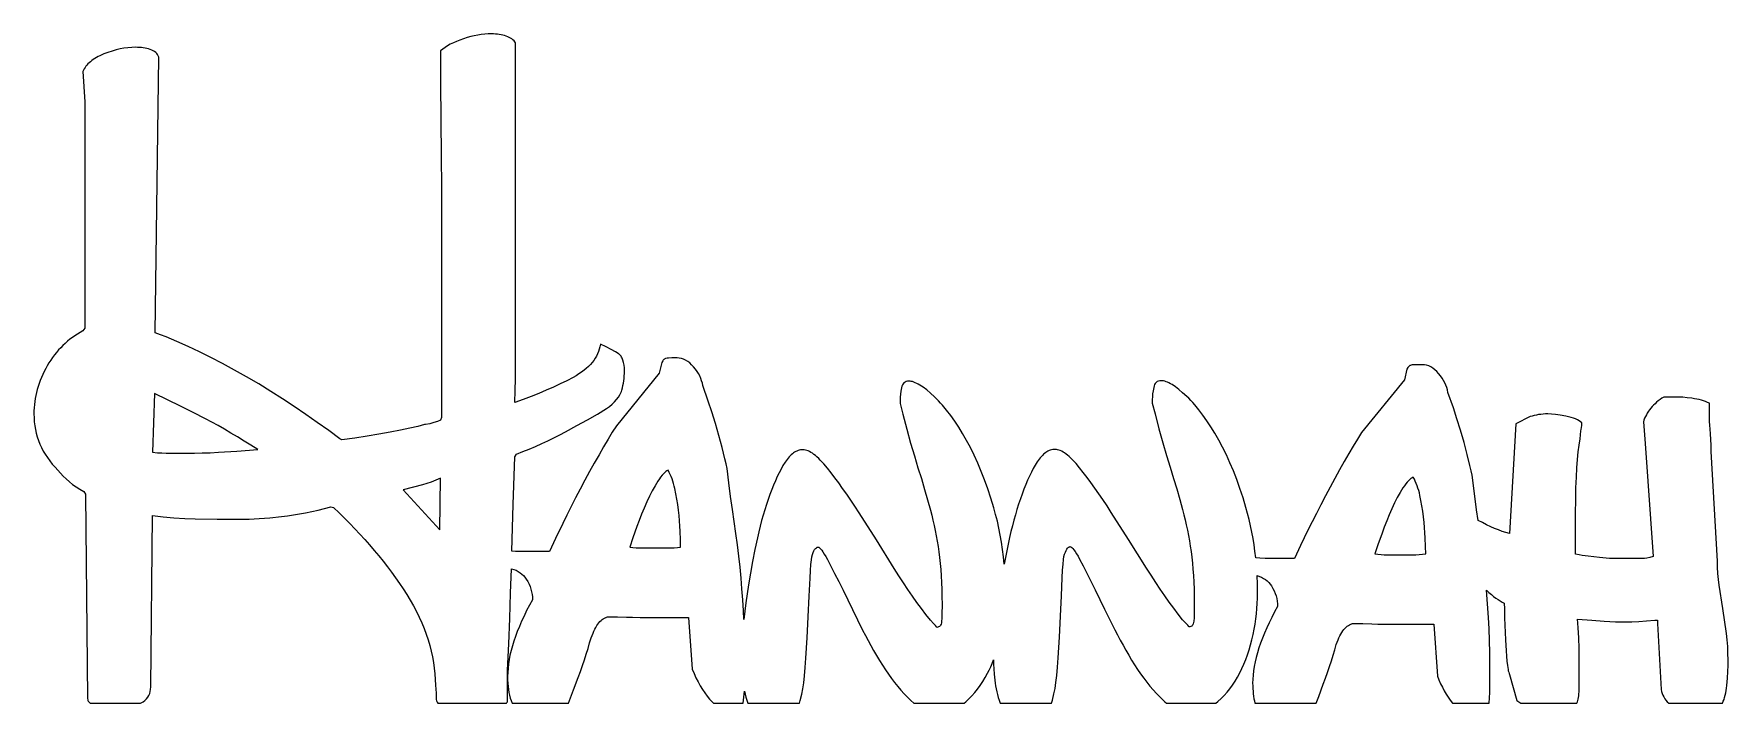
# Model space of a CAD drawing. Extents: x 22 to 202, y 25 to 96.
import ezdxf

# ---------------------------------------------------------------- set-up
doc = ezdxf.new("R2010")
doc.units = 0
doc.layers.add('CAMADA_1', color=18, linetype='CONTINUOUS')

msp = doc.modelspace()

# ---------------------------------------------------------------- linework, layer by layer
at = {"layer": 'CAMADA_1'}
for points in [[(28.26, 25.04), (33.6, 25.04), (33.74, 25.11), (33.87, 25.19), (34.06, 25.33), (34.23, 25.49), (34.36, 25.66), (34.48, 25.84), (34.57, 26.05), (34.63, 26.27), (34.67, 26.5), (34.68, 26.75), (34.87, 44.93), (36, 44.8), (37.14, 44.71), (38.28, 44.64), (39.41, 44.6), (41.73, 44.56), (44.14, 44.55), (44.63, 44.56), (45.13, 44.57), (45.65, 44.59), (46.19, 44.62), (47.33, 44.71), (48.55, 44.84), (49.18, 44.91), (49.82, 45.01), (50.46, 45.11), (51.11, 45.24), (51.78, 45.38), (52.44, 45.53), (53.12, 45.69), (53.8, 45.88), (54.08, 45.78), (54.67, 45.22), (55.24, 44.66), (55.8, 44.1), (56.34, 43.54), (56.88, 42.97), (57.39, 42.4), (57.9, 41.83), (58.39, 41.25), (58.87, 40.67), (59.34, 40.09), (59.79, 39.51), (60.23, 38.92), (60.65, 38.33), (61.06, 37.74), (61.46, 37.15), (61.85, 36.55), (62.21, 35.95), (62.56, 35.36), (62.88, 34.76), (63.17, 34.16), (63.44, 33.56), (63.69, 32.96), (63.92, 32.36), (64.12, 31.76), (64.3, 31.16), (64.45, 30.56), (64.58, 29.96), (64.69, 29.35), (64.77, 28.75), (64.83, 28.15), (64.86, 27.55), (64.88, 26.94), (64.95, 26.08), (64.97, 25.78), (64.97, 25.57), (64.98, 25.41), (65.02, 25.28), (65.08, 25.15), (65.16, 25.05), (65.17, 25.04), (72.42, 25.04), (72.47, 25.09), (72.51, 25.13), (72.54, 25.18), (72.54, 25.24), (72.54, 28.55), (72.67, 31.32), (72.78, 34.03), (72.87, 36.69), (72.95, 39.3), (73.21, 39.22), (73.45, 39.13), (73.67, 39.01), (73.88, 38.88), (74.06, 38.73), (74.24, 38.57), (74.39, 38.39), (74.53, 38.19), (74.69, 37.93), (74.82, 37.66), (74.94, 37.4), (75.03, 37.13), (75.1, 36.85), (75.15, 36.57), (75.19, 36.3), (75.2, 36.01), (74.87, 35.43), (74.57, 34.85), (74.29, 34.28), (74.04, 33.73), (73.8, 33.18), (73.58, 32.65), (73.38, 32.12), (73.21, 31.61), (73.05, 31.11), (72.92, 30.61), (72.8, 30.13), (72.71, 29.66), (72.64, 29.2), (72.59, 28.74), (72.56, 28.3), (72.55, 27.87), (72.55, 27.5), (72.57, 27.14), (72.6, 26.8), (72.64, 26.48), (72.69, 26.16), (72.76, 25.87), (72.83, 25.58), (72.92, 25.32), (73.03, 25.04), (79.02, 25.04), (79.55, 26.45), (80.05, 27.76), (80.28, 28.39), (80.5, 29.02), (80.7, 29.64), (80.9, 30.24), (81.08, 30.84), (81.25, 31.42), (81.43, 31.97), (81.52, 32.22), (81.61, 32.46), (81.71, 32.68), (81.8, 32.89), (81.91, 33.08), (82.01, 33.26), (82.12, 33.42), (82.23, 33.56), (82.34, 33.69), (82.46, 33.81), (82.58, 33.91), (82.7, 33.99), (82.83, 34.06), (82.96, 34.12), (82.99, 34.14), (83.03, 34.16), (83.15, 34.19), (83.31, 34.21), (83.53, 34.21), (84.22, 34.2), (85.18, 34.17), (85.81, 34.15), (86.61, 34.13), (88.73, 34.12), (91.76, 34.12), (92.14, 28.63), (92.33, 28.17), (92.54, 27.72), (92.76, 27.3), (92.98, 26.89), (93.22, 26.5), (93.46, 26.14), (93.72, 25.79), (93.99, 25.46), (94.18, 25.24), (94.38, 25.04), (97.55, 25.04), (97.59, 25.35), (97.63, 25.66), (97.66, 25.98), (97.68, 26.31), (97.75, 25.99), (97.84, 25.67), (97.93, 25.35), (98.04, 25.04), (103.52, 25.04), (103.6, 25.32), (103.76, 26), (103.88, 26.55), (103.97, 27.18), (104.06, 27.93), (104.14, 28.81), (104.21, 29.81), (104.34, 31.98), (104.45, 34.21), (104.54, 36.37), (104.64, 38.29), (104.68, 39.1), (104.73, 39.75), (104.78, 40.24), (104.83, 40.56), (104.9, 40.8), (104.97, 41.01), (105.05, 41.19), (105.13, 41.34), (105.22, 41.45), (105.31, 41.53), (105.35, 41.56), (105.4, 41.58), (105.44, 41.59), (105.49, 41.6), (105.53, 41.59), (105.57, 41.58), (105.66, 41.52), (105.76, 41.41), (105.88, 41.27), (106.01, 41.08), (106.15, 40.85), (106.31, 40.58), (106.48, 40.27), (106.85, 39.57), (107.25, 38.79), (107.68, 37.94), (108.14, 37.01), (109.13, 34.98), (110.22, 32.79), (110.51, 32.23), (110.8, 31.68), (111.09, 31.14), (111.39, 30.61), (111.7, 30.08), (112.01, 29.57), (112.32, 29.07), (112.64, 28.58), (112.96, 28.11), (113.28, 27.65), (113.61, 27.21), (113.95, 26.8), (114.29, 26.4), (114.63, 26.02), (114.98, 25.66), (115.33, 25.32), (115.64, 25.04), (120.99, 25.04), (121.16, 25.17), (121.49, 25.48), (121.82, 25.81), (122.13, 26.15), (122.42, 26.52), (122.7, 26.91), (122.97, 27.32), (123.23, 27.75), (123.47, 28.2), (123.65, 28.55), (123.81, 28.9), (123.97, 29.26), (124.11, 29.63), (124.11, 29.62), (124.12, 29.16), (124.15, 28.66), (124.19, 28.1), (124.26, 27.49), (124.29, 27.17), (124.34, 26.86), (124.4, 26.55), (124.47, 26.24), (124.54, 25.94), (124.62, 25.64), (124.72, 25.34), (124.82, 25.04), (130.27, 25.04), (130.36, 25.36), (130.53, 26.04), (130.64, 26.59), (130.74, 27.22), (130.82, 27.97), (130.9, 28.85), (130.98, 29.85), (131.11, 32.02), (131.21, 34.25), (131.31, 36.41), (131.4, 38.33), (131.45, 39.14), (131.5, 39.79), (131.54, 40.28), (131.59, 40.6), (131.66, 40.84), (131.74, 41.05), (131.82, 41.23), (131.9, 41.38), (131.98, 41.49), (132.07, 41.57), (132.12, 41.6), (132.16, 41.62), (132.21, 41.63), (132.25, 41.64), (132.29, 41.63), (132.33, 41.62), (132.42, 41.56), (132.53, 41.45), (132.64, 41.31), (132.78, 41.12), (132.92, 40.89), (133.08, 40.62), (133.25, 40.31), (133.62, 39.61), (134.02, 38.83), (134.45, 37.98), (134.9, 37.05), (135.9, 35.02), (136.99, 32.83), (137.27, 32.27), (137.56, 31.72), (137.86, 31.18), (138.16, 30.65), (138.46, 30.12), (138.77, 29.61), (139.08, 29.11), (139.4, 28.62), (139.72, 28.15), (140.05, 27.69), (140.38, 27.25), (140.71, 26.84), (141.05, 26.44), (141.4, 26.06), (141.75, 25.7), (142.1, 25.36), (142.28, 25.19), (142.46, 25.04), (147.71, 25.04), (147.92, 25.21), (148.26, 25.52), (148.58, 25.85), (148.89, 26.19), (149.19, 26.56), (149.47, 26.95), (149.74, 27.36), (150, 27.79), (150.24, 28.24), (150.47, 28.71), (150.68, 29.19), (150.88, 29.68), (151.07, 30.18), (151.24, 30.7), (151.39, 31.23), (151.53, 31.76), (151.66, 32.31), (151.77, 32.87), (151.87, 33.42), (151.95, 33.98), (152.02, 34.53), (152.07, 35.08), (152.1, 35.62), (152.13, 36.17), (152.13, 36.72), (152.12, 37.65), (152.09, 38.57), (152.33, 38.48), (152.56, 38.39), (152.77, 38.27), (152.97, 38.14), (153.15, 38), (153.32, 37.84), (153.47, 37.66), (153.6, 37.47), (153.76, 37.21), (153.89, 36.94), (154, 36.68), (154.1, 36.41), (154.17, 36.13), (154.22, 35.86), (154.25, 35.58), (154.26, 35.29), (153.94, 34.71), (153.64, 34.13), (153.36, 33.56), (153.1, 33.01), (152.87, 32.46), (152.65, 31.93), (152.45, 31.41), (152.27, 30.89), (152.12, 30.39), (151.99, 29.89), (151.87, 29.41), (151.78, 28.94), (151.71, 28.48), (151.65, 28.02), (151.62, 27.58), (151.61, 27.15), (151.62, 26.86), (151.63, 26.57), (151.65, 26.29), (151.67, 26.02), (151.71, 25.76), (151.75, 25.51), (151.8, 25.27), (151.85, 25.04), (158.36, 25.04), (158.62, 25.73), (159.11, 27.04), (159.35, 27.67), (159.56, 28.3), (159.77, 28.92), (159.97, 29.52), (160.15, 30.12), (160.32, 30.7), (160.49, 31.25), (160.58, 31.5), (160.68, 31.74), (160.77, 31.96), (160.87, 32.17), (160.97, 32.36), (161.08, 32.54), (161.19, 32.7), (161.3, 32.84), (161.41, 32.97), (161.53, 33.09), (161.65, 33.19), (161.77, 33.27), (161.9, 33.34), (162.03, 33.4), (162.05, 33.42), (162.1, 33.44), (162.21, 33.47), (162.38, 33.49), (162.59, 33.49), (163.29, 33.48), (164.25, 33.45), (164.88, 33.43), (165.68, 33.41), (167.8, 33.4), (170.83, 33.4), (171.21, 27.91), (171.38, 27.5), (171.56, 27.1), (171.75, 26.72), (171.94, 26.36), (172.15, 26), (172.36, 25.67), (172.58, 25.35), (172.81, 25.04), (176.71, 25.04), (176.75, 25.59), (176.77, 26.18), (176.78, 26.95), (176.79, 29.05), (176.78, 30.39), (176.76, 31.68), (176.71, 32.92), (176.65, 34.11), (176.55, 35.56), (176.43, 37.01), (176.69, 36.77), (176.94, 36.56), (177.18, 36.36), (177.42, 36.18), (177.65, 36.02), (177.87, 35.88), (178.09, 35.76), (178.31, 35.65), (178.32, 35.03), (178.35, 34.09), (178.45, 31.77), (178.51, 30.59), (178.55, 30.03), (178.59, 29.5), (178.64, 29.02), (178.71, 28.62), (178.74, 28.46), (178.78, 28.31), (178.83, 28.19), (178.87, 28.08), (179.63, 25.33), (179.85, 25.18), (180.06, 25.04), (186.01, 25.04), (186.07, 25.16), (186.12, 25.3), (186.16, 25.46), (186.2, 25.63), (186.22, 25.82), (186.24, 26.02), (186.25, 26.24), (186.26, 26.47), (186.26, 29.69), (186.25, 30.83), (186.21, 31.96), (186.18, 32.51), (186.15, 33.03), (186.11, 33.51), (186.07, 33.95), (187.59, 33.83), (188.93, 33.74), (190.1, 33.68), (190.61, 33.67), (191.09, 33.67), (191.84, 33.68), (192.6, 33.71), (193.4, 33.77), (194.3, 33.85), (194.59, 33.85), (194.59, 33.48), (194.97, 26.47), (195.01, 26.26), (195.07, 26.06), (195.14, 25.87), (195.23, 25.69), (195.34, 25.51), (195.47, 25.35), (195.61, 25.19), (195.77, 25.04), (201.46, 25.04), (201.55, 25.23), (201.63, 25.44), (201.7, 25.65), (201.76, 25.88), (201.81, 26.12), (201.86, 26.37), (201.9, 26.63), (201.92, 26.9), (201.99, 27.69), (202.03, 28.4), (202.06, 29.04), (202.07, 29.59), (202.05, 30.34), (202.02, 31.06), (201.96, 31.76), (201.88, 32.43), (201.5, 35.09), (201.12, 37.55), (201.04, 38.17), (200.98, 38.8), (200.94, 39.45), (200.93, 40.1), (200.27, 51.75), (200.26, 52.4), (200.22, 53.02), (200.18, 53.6), (200.17, 54.11), (200.13, 54.53), (200.1, 54.92), (200.08, 55.28), (200.08, 55.63), (200.08, 56.86), (199.88, 56.95), (199.68, 57.03), (199.46, 57.11), (199.24, 57.18), (199, 57.24), (198.76, 57.29), (198.5, 57.34), (198.23, 57.38), (197.72, 57.44), (197.27, 57.49), (196.89, 57.51), (196.58, 57.52), (195.25, 57.52), (195.04, 57.39), (194.84, 57.25), (194.65, 57.11), (194.48, 56.96), (194.31, 56.81), (194.15, 56.66), (194, 56.5), (193.85, 56.34), (193.72, 56.17), (193.6, 56), (193.49, 55.82), (193.39, 55.64), (193.29, 55.45), (193.21, 55.26), (193.14, 55.07), (193.07, 54.87), (193.26, 52.6), (194.11, 40.58), (193.76, 40.49), (193.45, 40.43), (193.19, 40.4), (192.98, 40.39), (189.85, 40.39), (189.48, 40.39), (189.12, 40.41), (188.77, 40.44), (188.43, 40.48), (187.8, 40.56), (187.2, 40.62), (186.91, 40.66), (186.59, 40.71), (186.25, 40.77), (185.88, 40.86), (185.88, 45.21), (185.89, 46.61), (185.91, 47.88), (185.96, 49), (186.02, 49.99), (186.09, 50.88), (186.17, 51.69), (186.26, 52.42), (186.35, 53.07), (186.45, 53.92), (186.49, 54.08), (186.52, 54.28), (186.54, 54.51), (186.54, 54.78), (186.41, 54.89), (186.26, 55), (186.08, 55.1), (185.88, 55.19), (185.65, 55.27), (185.41, 55.35), (185.13, 55.42), (184.84, 55.49), (184.26, 55.59), (183.75, 55.66), (183.31, 55.71), (182.94, 55.72), (182.69, 55.72), (182.44, 55.7), (182.19, 55.68), (181.95, 55.65), (181.72, 55.61), (181.49, 55.56), (181.27, 55.5), (181.05, 55.44), (179.54, 54.68), (178.87, 43.04), (178.49, 43.14), (178.1, 43.26), (177.7, 43.41), (177.29, 43.57), (176.87, 43.76), (176.43, 43.96), (175.99, 44.19), (175.53, 44.43), (175.37, 45.54), (175.22, 46.71), (174.9, 49.21), (174.8, 49.7), (174.67, 50.24), (174.38, 51.43), (174.04, 52.71), (173.67, 53.99), (173.29, 55.22), (172.91, 56.36), (172.34, 58.01), (172.29, 58.27), (172.21, 58.53), (172.12, 58.78), (172, 59.03), (171.87, 59.28), (171.71, 59.52), (171.54, 59.76), (171.35, 60), (171.15, 60.22), (170.94, 60.41), (170.73, 60.58), (170.51, 60.71), (170.29, 60.81), (170.06, 60.89), (169.83, 60.93), (169.6, 60.95), (169.03, 60.95), (168.69, 60.94), (168.54, 60.92), (168.42, 60.9), (168.36, 60.88), (168.3, 60.86), (168.24, 60.82), (168.19, 60.77), (168.14, 60.71), (168.09, 60.64), (167.99, 60.47), (167.71, 59.34), (163.16, 53.75), (162.73, 53.06), (162.27, 52.32), (161.8, 51.53), (161.32, 50.68), (160.82, 49.79), (160.32, 48.89), (159.82, 47.97), (159.33, 47.03), (158.84, 46.09), (158.37, 45.17), (157.92, 44.27), (157.48, 43.39), (156.7, 41.77), (156.06, 40.4), (152.94, 40.4), (152.38, 40.42), (151.94, 40.45), (151.86, 41.15), (151.77, 41.84), (151.66, 42.52), (151.54, 43.19), (151.4, 43.86), (151.25, 44.52), (151.08, 45.16), (150.9, 45.8), (150.59, 46.83), (150.26, 47.81), (149.92, 48.76), (149.57, 49.67), (149.2, 50.55), (148.82, 51.39), (148.42, 52.19), (148.02, 52.95), (147.6, 53.68), (147.18, 54.36), (146.76, 55), (146.34, 55.6), (145.91, 56.16), (145.48, 56.68), (145.26, 56.92), (145.04, 57.15), (144.83, 57.38), (144.61, 57.59), (144.18, 57.98), (143.78, 58.31), (143.41, 58.6), (143.06, 58.83), (142.89, 58.93), (142.73, 59.01), (142.58, 59.08), (142.43, 59.14), (142.29, 59.19), (142.16, 59.22), (142.03, 59.24), (141.91, 59.25), (141.75, 59.23), (141.61, 59.2), (141.49, 59.15), (141.38, 59.07), (141.28, 58.97), (141.21, 58.85), (141.15, 58.7), (141.11, 58.54), (141.04, 58.19), (141, 57.86), (140.97, 57.55), (140.96, 57.26), (140.96, 56.88), (141.25, 55.74), (141.67, 54.15), (142.08, 52.67), (142.47, 51.31), (142.86, 50.06), (143.22, 48.89), (143.57, 47.76), (143.89, 46.65), (144.18, 45.57), (144.32, 45.03), (144.45, 44.49), (144.57, 43.94), (144.69, 43.39), (144.8, 42.83), (144.9, 42.27), (144.99, 41.69), (145.08, 41.12), (145.16, 40.52), (145.23, 39.9), (145.28, 39.25), (145.33, 38.57), (145.37, 37.87), (145.39, 37.13), (145.41, 36.37), (145.41, 35.58), (145.4, 34.5), (145.39, 34.08), (145.37, 33.73), (145.35, 33.59), (145.31, 33.46), (145.27, 33.36), (145.21, 33.27), (145.14, 33.21), (145.05, 33.16), (144.96, 33.13), (144.84, 33.12), (144.85, 33.12), (144.85, 33.13), (144.84, 33.17), (144.73, 33.31), (144.51, 33.54), (144.18, 33.88), (143.71, 34.48), (143.23, 35.11), (142.76, 35.76), (142.28, 36.43), (141.8, 37.13), (141.32, 37.85), (140.83, 38.6), (140.35, 39.37), (138.44, 42.41), (136.61, 45.28), (136.16, 45.97), (135.72, 46.63), (135.29, 47.26), (134.87, 47.86), (134.45, 48.44), (134.04, 48.99), (133.64, 49.52), (133.25, 50.02), (132.87, 50.47), (132.5, 50.87), (132.32, 51.04), (132.15, 51.2), (131.98, 51.34), (131.82, 51.47), (131.66, 51.59), (131.5, 51.68), (131.35, 51.77), (131.2, 51.84), (131.05, 51.89), (130.91, 51.93), (130.78, 51.95), (130.64, 51.96), (130.52, 51.95), (130.39, 51.94), (130.26, 51.91), (130.14, 51.87), (130.01, 51.83), (129.89, 51.77), (129.77, 51.7), (129.65, 51.63), (129.53, 51.54), (129.42, 51.44), (129.3, 51.33), (129.19, 51.21), (129.08, 51.08), (128.97, 50.94), (128.75, 50.63), (128.54, 50.29), (128.33, 49.92), (128.13, 49.53), (127.92, 49.12), (127.72, 48.68), (127.53, 48.22), (127.33, 47.73), (127.14, 47.22), (126.96, 46.7), (126.78, 46.16), (126.6, 45.6), (126.43, 45.03), (126.27, 44.45), (126.11, 43.86), (125.96, 43.25), (125.82, 42.63), (125.66, 41.92), (125.51, 41.21), (125.37, 40.49), (125.24, 39.78), (125.16, 40.57), (125.07, 41.34), (124.96, 42.1), (124.83, 42.86), (124.68, 43.6), (124.52, 44.33), (124.34, 45.05), (124.14, 45.76), (123.82, 46.79), (123.5, 47.77), (123.15, 48.72), (122.8, 49.63), (122.43, 50.51), (122.05, 51.35), (121.66, 52.15), (121.25, 52.91), (120.83, 53.64), (120.42, 54.32), (119.99, 54.96), (119.57, 55.56), (119.14, 56.12), (118.71, 56.64), (118.5, 56.88), (118.28, 57.11), (118.06, 57.34), (117.84, 57.55), (117.42, 57.94), (117.02, 58.27), (116.64, 58.56), (116.29, 58.79), (116.13, 58.89), (115.97, 58.97), (115.81, 59.04), (115.67, 59.1), (115.53, 59.15), (115.39, 59.18), (115.27, 59.2), (115.14, 59.21), (114.99, 59.19), (114.85, 59.16), (114.72, 59.11), (114.61, 59.03), (114.52, 58.93), (114.44, 58.81), (114.38, 58.66), (114.34, 58.5), (114.28, 58.15), (114.23, 57.82), (114.21, 57.51), (114.2, 57.22), (114.2, 56.84), (114.48, 55.7), (114.9, 54.11), (115.31, 52.63), (115.71, 51.27), (116.09, 50.02), (116.46, 48.86), (116.8, 47.72), (117.12, 46.61), (117.42, 45.53), (117.55, 44.99), (117.69, 44.45), (117.81, 43.9), (117.93, 43.35), (118.03, 42.79), (118.14, 42.23), (118.23, 41.65), (118.32, 41.08), (118.39, 40.48), (118.46, 39.86), (118.52, 39.21), (118.56, 38.53), (118.6, 37.83), (118.63, 37.09), (118.64, 36.33), (118.65, 35.54), (118.64, 34.46), (118.62, 34.04), (118.6, 33.69), (118.58, 33.55), (118.55, 33.42), (118.5, 33.32), (118.45, 33.23), (118.37, 33.17), (118.29, 33.12), (118.19, 33.09), (118.08, 33.08), (118.09, 33.08), (118.09, 33.09), (118.07, 33.13), (117.96, 33.27), (117.74, 33.5), (117.42, 33.84), (116.94, 34.44), (116.47, 35.07), (115.99, 35.72), (115.51, 36.39), (115.03, 37.09), (114.55, 37.81), (114.07, 38.56), (113.58, 39.33), (111.68, 42.37), (109.84, 45.24), (109.4, 45.93), (108.96, 46.59), (108.53, 47.22), (108.1, 47.82), (107.69, 48.4), (107.28, 48.95), (106.88, 49.48), (106.48, 49.98), (106.1, 50.43), (105.73, 50.83), (105.56, 51), (105.38, 51.16), (105.22, 51.3), (105.05, 51.43), (104.89, 51.55), (104.73, 51.64), (104.58, 51.73), (104.43, 51.8), (104.29, 51.85), (104.15, 51.89), (104.01, 51.91), (103.88, 51.92), (103.75, 51.91), (103.62, 51.9), (103.5, 51.87), (103.37, 51.83), (103.25, 51.79), (103.12, 51.73), (103, 51.66), (102.89, 51.59), (102.77, 51.5), (102.65, 51.4), (102.54, 51.29), (102.42, 51.17), (102.31, 51.04), (102.2, 50.9), (101.99, 50.59), (101.77, 50.25), (101.57, 49.88), (101.36, 49.49), (101.16, 49.08), (100.96, 48.64), (100.76, 48.18), (100.57, 47.69), (100.38, 47.18), (100.19, 46.66), (100.01, 46.12), (99.84, 45.56), (99.67, 44.99), (99.5, 44.41), (99.35, 43.82), (99.2, 43.21), (99.05, 42.59), (98.78, 41.34), (98.53, 40.08), (98.31, 38.83), (98.1, 37.58), (97.96, 36.62), (97.84, 35.69), (97.73, 34.78), (97.63, 33.91), (97.58, 34.83), (97.51, 35.99), (97.42, 37.15), (97.32, 38.31), (97.21, 39.47), (97.08, 40.64), (96.93, 41.83), (96.77, 43.05), (96.59, 44.3), (96.4, 45.59), (96.21, 46.96), (96.02, 48.4), (95.83, 49.93), (95.73, 50.42), (95.61, 50.96), (95.31, 52.15), (94.97, 53.43), (94.6, 54.71), (94.22, 55.94), (93.84, 57.08), (93.28, 58.73), (93.22, 58.99), (93.14, 59.25), (93.05, 59.5), (92.93, 59.75), (92.8, 60), (92.65, 60.24), (92.47, 60.48), (92.28, 60.72), (92.08, 60.94), (91.87, 61.13), (91.66, 61.3), (91.44, 61.43), (91.22, 61.53), (91, 61.61), (90.77, 61.65), (90.53, 61.67), (89.96, 61.67), (89.62, 61.65), (89.48, 61.64), (89.35, 61.62), (89.29, 61.6), (89.23, 61.58), (89.18, 61.54), (89.12, 61.49), (89.07, 61.43), (89.02, 61.36), (88.92, 61.19), (88.64, 60.06), (84.09, 54.47), (83.66, 53.78), (83.21, 53.04), (82.74, 52.24), (82.25, 51.4), (81.75, 50.51), (81.25, 49.61), (80.76, 48.69), (80.26, 47.75), (79.77, 46.81), (79.3, 45.89), (78.85, 44.99), (78.41, 44.11), (77.63, 42.49), (76.99, 41.12), (73.87, 41.12), (73.39, 41.13), (73, 41.15), (73.14, 46.13), (73.3, 51.18), (73.49, 51.46), (74.17, 51.73), (74.85, 52), (75.51, 52.28), (76.17, 52.57), (76.81, 52.87), (77.45, 53.18), (78.08, 53.5), (78.7, 53.83), (79.89, 54.48), (81.02, 55.11), (82.07, 55.71), (83.05, 56.29), (83.37, 56.53), (83.65, 56.77), (83.9, 57.01), (84.12, 57.25), (84.3, 57.49), (84.45, 57.74), (84.57, 57.98), (84.62, 58.11), (84.66, 58.23), (84.73, 58.48), (84.79, 58.73), (84.83, 58.98), (84.87, 59.24), (84.91, 59.49), (84.93, 59.75), (84.94, 60.01), (84.95, 60.27), (84.94, 60.6), (84.91, 60.91), (84.86, 61.19), (84.79, 61.44), (84.7, 61.65), (84.65, 61.75), (84.6, 61.84), (84.54, 61.92), (84.47, 61.99), (84.4, 62.05), (84.33, 62.11), (84.16, 62.22), (83.98, 62.33), (83.54, 62.57), (83.01, 62.83), (82.39, 63.11), (82.34, 62.85), (82.28, 62.6), (82.2, 62.35), (82.1, 62.11), (81.99, 61.87), (81.85, 61.64), (81.7, 61.41), (81.53, 61.19), (81.34, 60.97), (81.13, 60.76), (80.9, 60.56), (80.66, 60.35), (80.4, 60.16), (80.12, 59.97), (79.82, 59.78), (79.5, 59.6), (78.84, 59.25), (78.14, 58.9), (77.41, 58.56), (76.65, 58.23), (75.86, 57.9), (75.04, 57.58), (74.19, 57.26), (73.3, 56.95), (73.34, 58.21), (73.37, 59.44), (73.39, 60.63), (73.4, 61.78), (73.4, 95.1), (73.32, 95.22), (73.23, 95.32), (73.12, 95.42), (73.01, 95.52), (72.87, 95.6), (72.73, 95.68), (72.57, 95.75), (72.4, 95.81), (72.22, 95.87), (72.04, 95.92), (71.85, 95.96), (71.66, 95.99), (71.46, 96.02), (71.26, 96.03), (71.05, 96.04), (70.84, 96.05), (70.48, 96.04), (70.12, 96.02), (69.76, 95.98), (69.38, 95.92), (69.01, 95.85), (68.63, 95.76), (68.25, 95.65), (67.86, 95.53), (67.48, 95.39), (67.12, 95.25), (66.79, 95.1), (66.47, 94.95), (66.18, 94.78), (65.91, 94.61), (65.67, 94.44), (65.44, 94.25), (65.44, 90.94), (65.46, 86.85), (65.49, 83.13), (65.53, 79.68), (65.54, 76.45), (65.54, 55.34), (65.44, 55.06), (65.1, 54.92), (64.71, 54.8), (64.29, 54.69), (63.84, 54.59), (63.74, 54.59), (63.02, 54.39), (62.17, 54.2), (61.19, 53.99), (60.1, 53.78), (58.9, 53.57), (57.65, 53.37), (56.32, 53.17), (54.94, 52.98), (54.75, 53.07), (53.56, 53.96), (52.35, 54.83), (51.14, 55.68), (49.91, 56.51), (48.66, 57.33), (47.41, 58.12), (46.14, 58.9), (44.85, 59.65), (43.57, 60.38), (42.31, 61.06), (41.07, 61.71), (39.85, 62.31), (38.65, 62.88), (37.46, 63.4), (36.3, 63.89), (35.72, 64.12), (35.15, 64.34), (35.53, 93.59), (35.48, 93.72), (35.4, 93.85), (35.32, 93.97), (35.21, 94.07), (35.09, 94.17), (34.95, 94.25), (34.8, 94.33), (34.63, 94.39), (34.45, 94.45), (34.27, 94.5), (34.08, 94.54), (33.89, 94.57), (33.69, 94.6), (33.49, 94.61), (33.28, 94.62), (33.07, 94.63), (32.66, 94.62), (32.26, 94.58), (31.84, 94.53), (31.42, 94.45), (31, 94.35), (30.58, 94.23), (30.14, 94.09), (29.71, 93.92), (29.29, 93.73), (29.1, 93.64), (28.91, 93.54), (28.74, 93.43), (28.57, 93.33), (28.42, 93.22), (28.28, 93.1), (28.14, 92.99), (28.02, 92.86), (27.9, 92.74), (27.8, 92.61), (27.71, 92.48), (27.62, 92.35), (27.55, 92.21), (27.48, 92.07), (27.67, 88.85), (27.67, 64.81), (27.48, 64.53), (27.19, 64.37), (26.91, 64.2), (26.63, 64.02), (26.36, 63.83), (26.1, 63.64), (25.84, 63.43), (25.59, 63.21), (25.35, 62.99), (25.12, 62.75), (24.9, 62.51), (24.68, 62.25), (24.47, 61.99), (24.26, 61.71), (24.07, 61.43), (23.88, 61.14), (23.7, 60.83), (23.53, 60.53), (23.36, 60.22), (23.21, 59.9), (23.08, 59.59), (22.95, 59.28), (22.83, 58.96), (22.73, 58.64), (22.63, 58.32), (22.55, 58), (22.48, 57.68), (22.42, 57.36), (22.37, 57.04), (22.33, 56.71), (22.3, 56.38), (22.28, 56.05), (22.28, 55.72), (22.29, 55.3), (22.32, 54.88), (22.37, 54.47), (22.44, 54.07), (22.53, 53.67), (22.64, 53.29), (22.77, 52.9), (22.92, 52.53), (23.09, 52.16), (23.28, 51.79), (23.49, 51.44), (23.72, 51.09), (23.96, 50.75), (24.23, 50.41), (24.52, 50.08), (24.83, 49.76), (25.1, 49.43), (25.4, 49.12), (25.71, 48.82), (26.04, 48.53), (26.39, 48.25), (26.77, 47.98), (27.16, 47.73), (27.58, 47.49), (27.77, 47.2), (27.96, 25.52), (27.99, 25.38), (28.02, 25.31), (28.05, 25.25), (28.1, 25.19), (28.14, 25.14)], [(38.56, 51.56), (39.33, 51.56), (40.15, 51.58), (40.99, 51.61), (41.87, 51.65), (43.81, 51.77), (46.04, 51.94), (45.31, 52.4), (44.59, 52.85), (43.88, 53.28), (43.19, 53.7), (42.5, 54.1), (41.82, 54.48), (41.16, 54.85), (40.5, 55.2), (39.18, 55.88), (37.84, 56.56), (36.46, 57.23), (35.06, 57.9), (34.87, 51.65), (35.38, 51.61), (35.86, 51.58), (36.32, 51.56), (36.76, 51.56)], [(65.44, 48.91), (64.93, 48.68), (64.44, 48.49), (63.96, 48.33), (63.5, 48.2), (61.47, 47.68), (65.35, 43.42)], [(85.51, 41.6), (85.85, 41.56), (86.18, 41.53), (86.51, 41.51), (86.84, 41.5), (89.49, 41.5), (89.86, 41.51), (90.22, 41.53), (90.57, 41.56), (90.91, 41.6), (90.9, 42.36), (90.86, 43.3), (90.83, 43.83), (90.79, 44.38), (90.74, 44.94), (90.67, 45.53), (90.6, 46.11), (90.51, 46.69), (90.41, 47.25), (90.29, 47.8), (90.23, 48.07), (90.16, 48.33), (90.08, 48.58), (90, 48.83), (89.91, 49.07), (89.81, 49.3), (89.7, 49.52), (89.58, 49.74), (89.46, 49.68), (89.34, 49.6), (89.21, 49.49), (89.08, 49.36), (88.94, 49.21), (88.79, 49.03), (88.65, 48.83), (88.5, 48.6), (88.19, 48.11), (87.89, 47.57), (87.6, 47), (87.31, 46.38), (87.03, 45.74), (86.77, 45.09), (86.51, 44.43), (86.27, 43.78), (85.85, 42.57)], [(164.58, 40.88), (164.91, 40.84), (165.24, 40.81), (165.58, 40.79), (165.91, 40.78), (168.56, 40.78), (168.93, 40.79), (169.29, 40.81), (169.64, 40.84), (169.98, 40.88), (169.97, 41.64), (169.93, 42.58), (169.9, 43.11), (169.86, 43.66), (169.81, 44.22), (169.74, 44.81), (169.66, 45.39), (169.57, 45.97), (169.47, 46.53), (169.36, 47.08), (169.3, 47.35), (169.23, 47.61), (169.15, 47.86), (169.07, 48.11), (168.97, 48.35), (168.87, 48.58), (168.77, 48.8), (168.65, 49.02), (168.53, 48.96), (168.41, 48.88), (168.28, 48.77), (168.14, 48.64), (168, 48.49), (167.86, 48.31), (167.71, 48.11), (167.56, 47.88), (167.26, 47.39), (166.96, 46.85), (166.67, 46.28), (166.38, 45.66), (166.1, 45.02), (165.84, 44.37), (165.58, 43.72), (165.34, 43.06), (164.91, 41.85)]]:
    msp.add_lwpolyline(points, close=True, dxfattribs=at)

doc.saveas('drawing.dxf')
